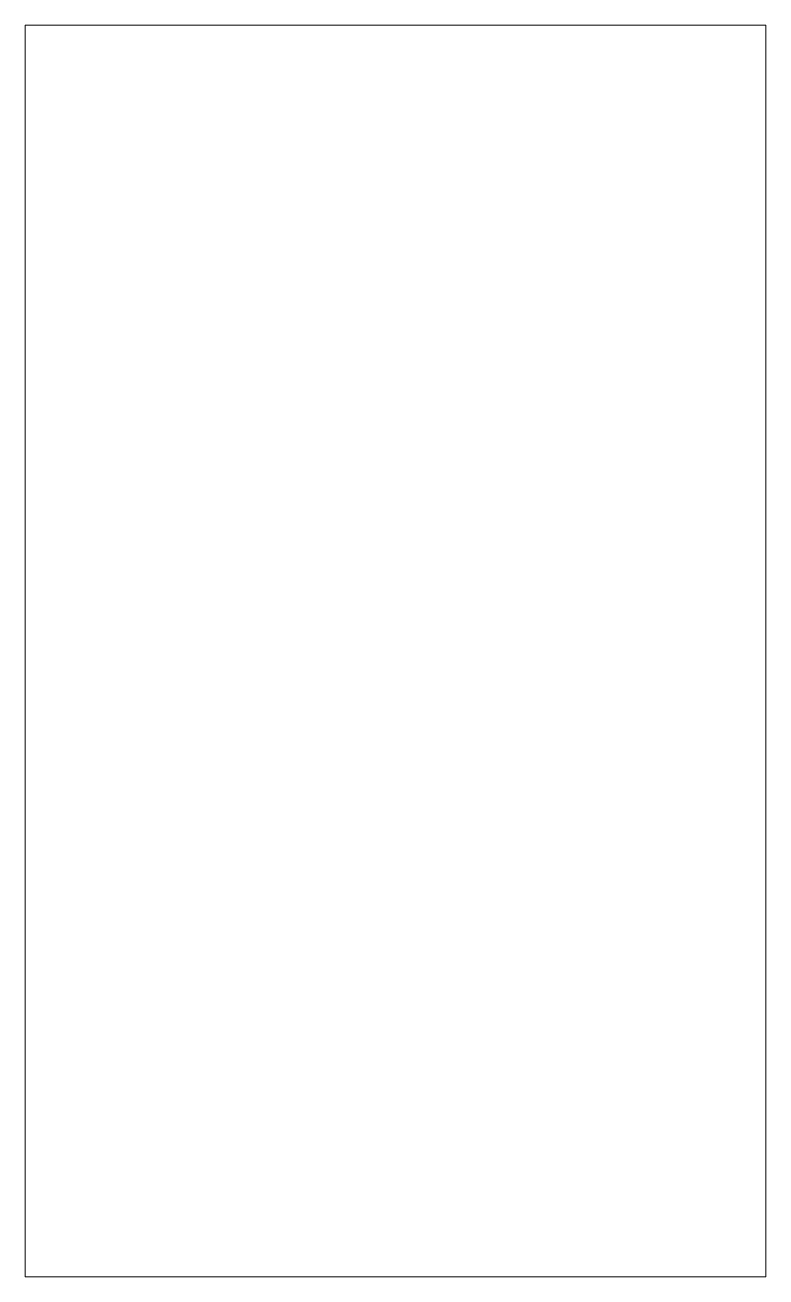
# Model space of a CAD drawing. Header units: millimetres. Extents: x -29 to 29, y -49 to 49.
import ezdxf

# ---------------------------------------------------------------- set-up
doc = ezdxf.new("R2010")
doc.units = ezdxf.units.MM

msp = doc.modelspace()

# ---------------------------------------------------------------- linework, layer by layer
at = {"color": 7, "linetype": 'Continuous', "lineweight": 15}
for p, q in [((29, 49), (-29, 49)), ((29, -49), (29, 49)), ((-29, 49), (-29, -49)), ((-29, -49), (29, -49))]:
    msp.add_line(p, q, dxfattribs=at)

doc.saveas('drawing.dxf')
